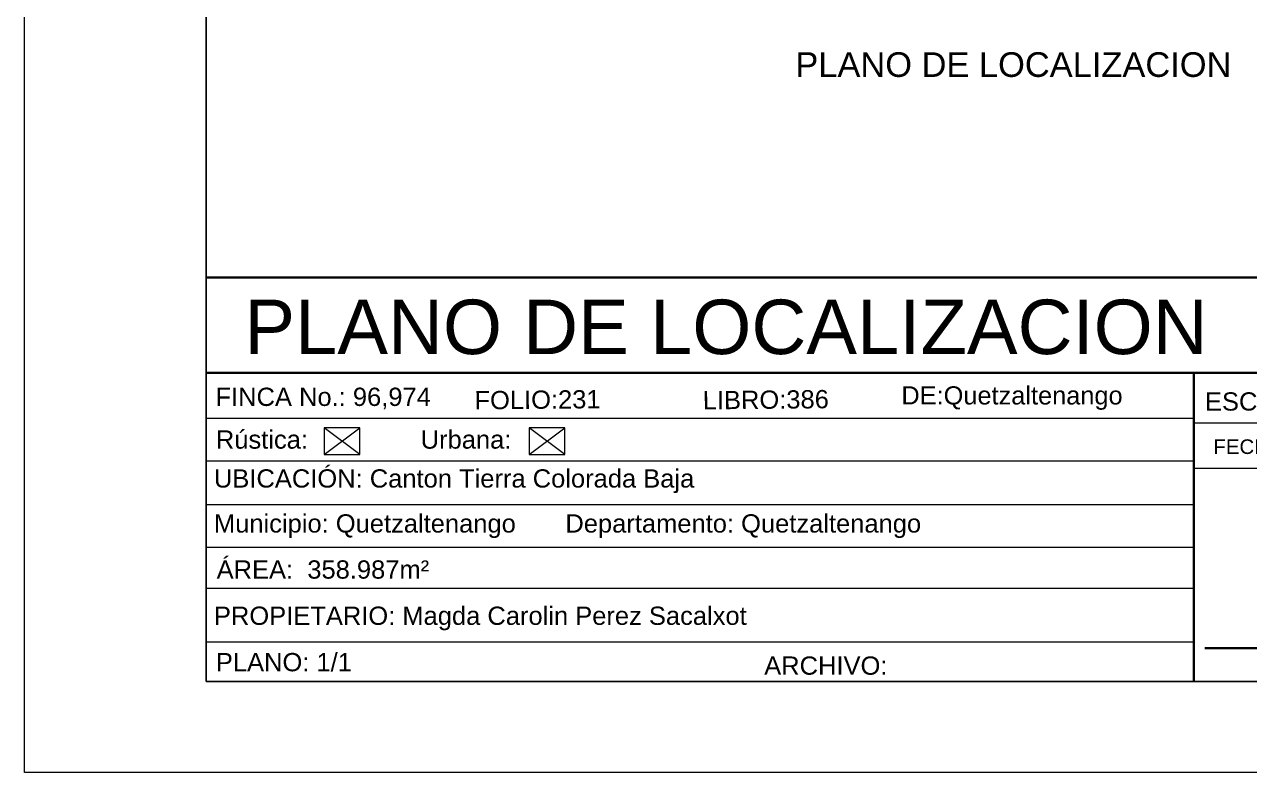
# Model space of a CAD drawing. Header units: millimetres. Extents: x 2529 to 2673, y 1639 to 1859.
# Drawn here: x 2528.8 to 2618.8, y 1638.6 to 1693.6 of the extents above; entities that cross this region are included whole.
import ezdxf

# ---------------------------------------------------------------- set-up
doc = ezdxf.new("R2010")
doc.units = ezdxf.units.MM
for name, color, linetype in [('PDF_0', 7, 'Continuous'), ('PDF_10 Formato', 7, 'Continuous'), ('PDF_FORMATO', 7, 'Continuous'), ('PDF_Text', 7, 'Continuous')]:
    doc.layers.add(name, color=color, linetype=linetype)
doc.styles.add('PDF Arial-BoldMT', font='arial.ttf')
doc.styles.add('PDF ArialMT', font='arial.ttf')

msp = doc.modelspace()

# ---------------------------------------------------------------- linework, layer by layer
at = {"layer": 'PDF_0', "lineweight": 20}
for points in [[(2550.795, 1661.996), (2553.421, 1661.996), (2553.421, 1663.944), (2550.795, 1663.944)], [(2565.847, 1661.996), (2568.473, 1661.996), (2568.473, 1663.944), (2565.847, 1663.944)]]:
    msp.add_lwpolyline(points, close=True, dxfattribs=at)
for points in [[(2553.421, 1661.996), (2550.795, 1663.944)], [(2550.795, 1661.996), (2553.421, 1663.944)], [(2568.473, 1661.996), (2565.847, 1663.944)], [(2565.847, 1661.996), (2568.473, 1663.944)]]:
    msp.add_lwpolyline(points, dxfattribs=at)
at = {"layer": 'PDF_10 Formato', "lineweight": 9}
msp.add_lwpolyline([(2528.768, 1638.642), (2528.768, 1858.572), (2672.734, 1858.572), (2672.734, 1638.642)], close=True, dxfattribs=at)
at = {"layer": 'PDF_10 Formato', "lineweight": 25}
msp.add_lwpolyline([(2666.041, 1854.025), (2666.041, 1645.334), (2542.125, 1645.334), (2542.125, 1854.025)], close=True, dxfattribs=at)
at = {"layer": 'PDF_FORMATO', "lineweight": 30}
for points in [[(2542.125, 1674.986), (2666.041, 1674.986)], [(2542.125, 1667.983), (2642.913, 1667.983)], [(2614.701, 1667.983), (2614.701, 1645.334)], [(2615.52, 1647.763), (2642.065, 1647.763)]]:
    msp.add_lwpolyline(points, dxfattribs=at)
at = {"layer": 'PDF_FORMATO', "lineweight": 20}
for points in [[(2542.125, 1664.65), (2614.645, 1664.65)], [(2614.701, 1664.311), (2642.913, 1664.311)], [(2542.125, 1661.516), (2614.645, 1661.516)], [(2614.701, 1660.979), (2642.913, 1660.979)], [(2542.182, 1658.325), (2614.701, 1658.325)], [(2542.182, 1655.19), (2614.701, 1655.19)], [(2542.125, 1652.168), (2614.645, 1652.168)], [(2542.125, 1648.243), (2614.645, 1648.243)]]:
    msp.add_lwpolyline(points, dxfattribs=at)

# ---------------------------------------------------------------- texts
at = {"layer": 'PDF_Text', "attachment_point": 4}
for s, insert, char_height, style in [('PLANO DE LOCALIZACION', (2585.419, 1690.613), 1.81079, 'PDF Arial-BoldMT'), ('PLANO DE LOCALIZACION', (2544.922, 1671.337), 4.00062, 'PDF ArialMT'), ('FINCA No.: 96,974', (2542.804, 1666.104), 1.34131, 'PDF Arial-BoldMT'), ('DE:Quetzaltenango', (2593.213, 1666.132), 1.33353, 'PDF Arial-BoldMT'), ('ESCALA:', (2615.524, 1665.878), 1.3413, 'PDF Arial-BoldMT'), ('Rústica:', (2542.832, 1663.082), 1.3413, 'PDF Arial-BoldMT'), ('Urbana:', (2557.884, 1663.082), 1.3413, 'PDF Arial-BoldMT'), ('FECHA: 18/03/2024', (2616.145, 1662.56), 1.07305, 'PDF Arial-BoldMT'), ('UBICACIÓN: Canton Tierra Colorada Baja', (2542.691, 1660.032), 1.34131, 'PDF Arial-BoldMT'), ('Municipio: Quetzaltenango       Departamento: Quetzaltenango', (2542.691, 1656.728), 1.34131, 'PDF Arial-BoldMT'), ('ÁREA:  358.987m²', (2542.888, 1653.537), 1.34131, 'PDF Arial-BoldMT'), ('PROPIETARIO: Magda Carolin Perez Sacalxot', (2542.691, 1649.95), 1.34131, 'PDF Arial-BoldMT'), ('PLANO: 1/1', (2542.832, 1646.735), 1.3413, 'PDF ArialMT'), ('ARCHIVO:', (2583.131, 1646.481), 1.3413, 'PDF ArialMT')]:
    msp.add_mtext(s, dxfattribs=dict(at, insert=insert, char_height=char_height, style=style))
at = {"layer": 'PDF_Text', "char_height": 1.3413, "attachment_point": 4, "rotation": 0.55219, "style": 'PDF Arial-BoldMT'}
for s, insert in [('FOLIO:231', (2561.838, 1665.963)), ('LIBRO:386', (2578.613, 1665.963))]:
    msp.add_mtext(s, dxfattribs=dict(at, insert=insert))

doc.saveas('drawing.dxf')
